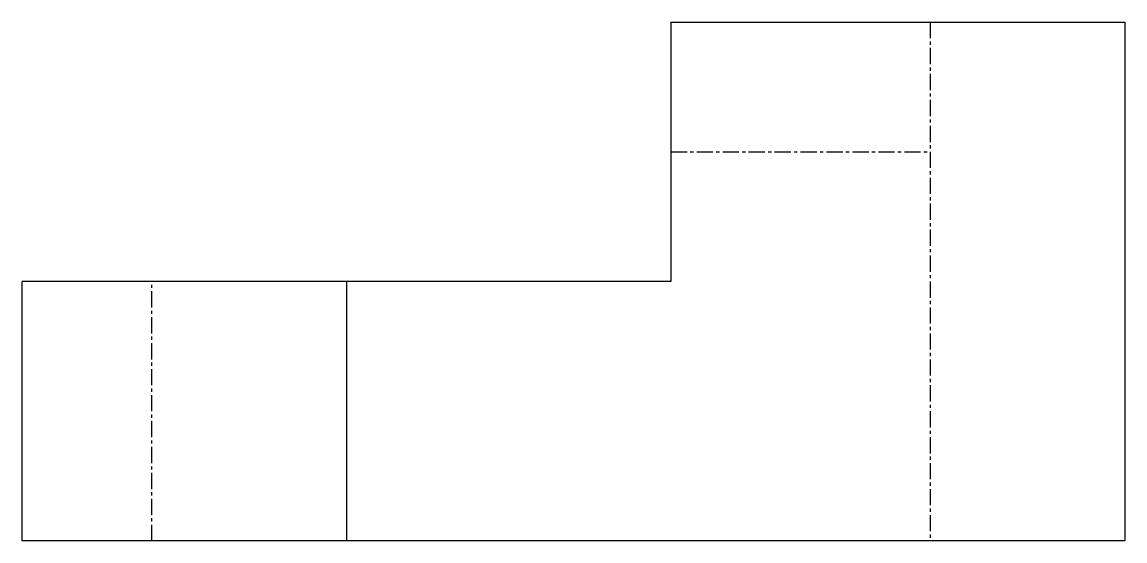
# Model space of a CAD drawing. Header units: inches. Extents: x 90.1 to 175.1, y 186.6 to 226.6.
import ezdxf

# ---------------------------------------------------------------- set-up
doc = ezdxf.new("R2010")
doc.units = ezdxf.units.IN
doc.header["$MEASUREMENT"] = 0
doc.linetypes.add('CENTER', pattern=[2, 1.25, -0.25, 0.25, -0.25])
doc.layers.add('Layer1', color=7, linetype='CENTER')

msp = doc.modelspace()

# ---------------------------------------------------------------- linework, layer by layer
for p, q in [((140.053, 226.57), (140.053, 206.57)), ((140.053, 226.57), (175.053, 226.57)), ((175.053, 226.57), (175.053, 186.57)), ((90.053, 186.57), (90.053, 206.57)), ((140.053, 206.57), (90.053, 206.57)), ((115.053, 206.57), (115.053, 186.57)), ((175.053, 186.57), (90.053, 186.57))]:
    msp.add_line(p, q)
at = {"layer": 'Layer1'}
for p, q in [((160.053, 226.57), (160.053, 186.57)), ((140.053, 216.57), (160.053, 216.57)), ((100.053, 186.57), (100.053, 206.57))]:
    msp.add_line(p, q, dxfattribs=at)

doc.saveas('drawing.dxf')
